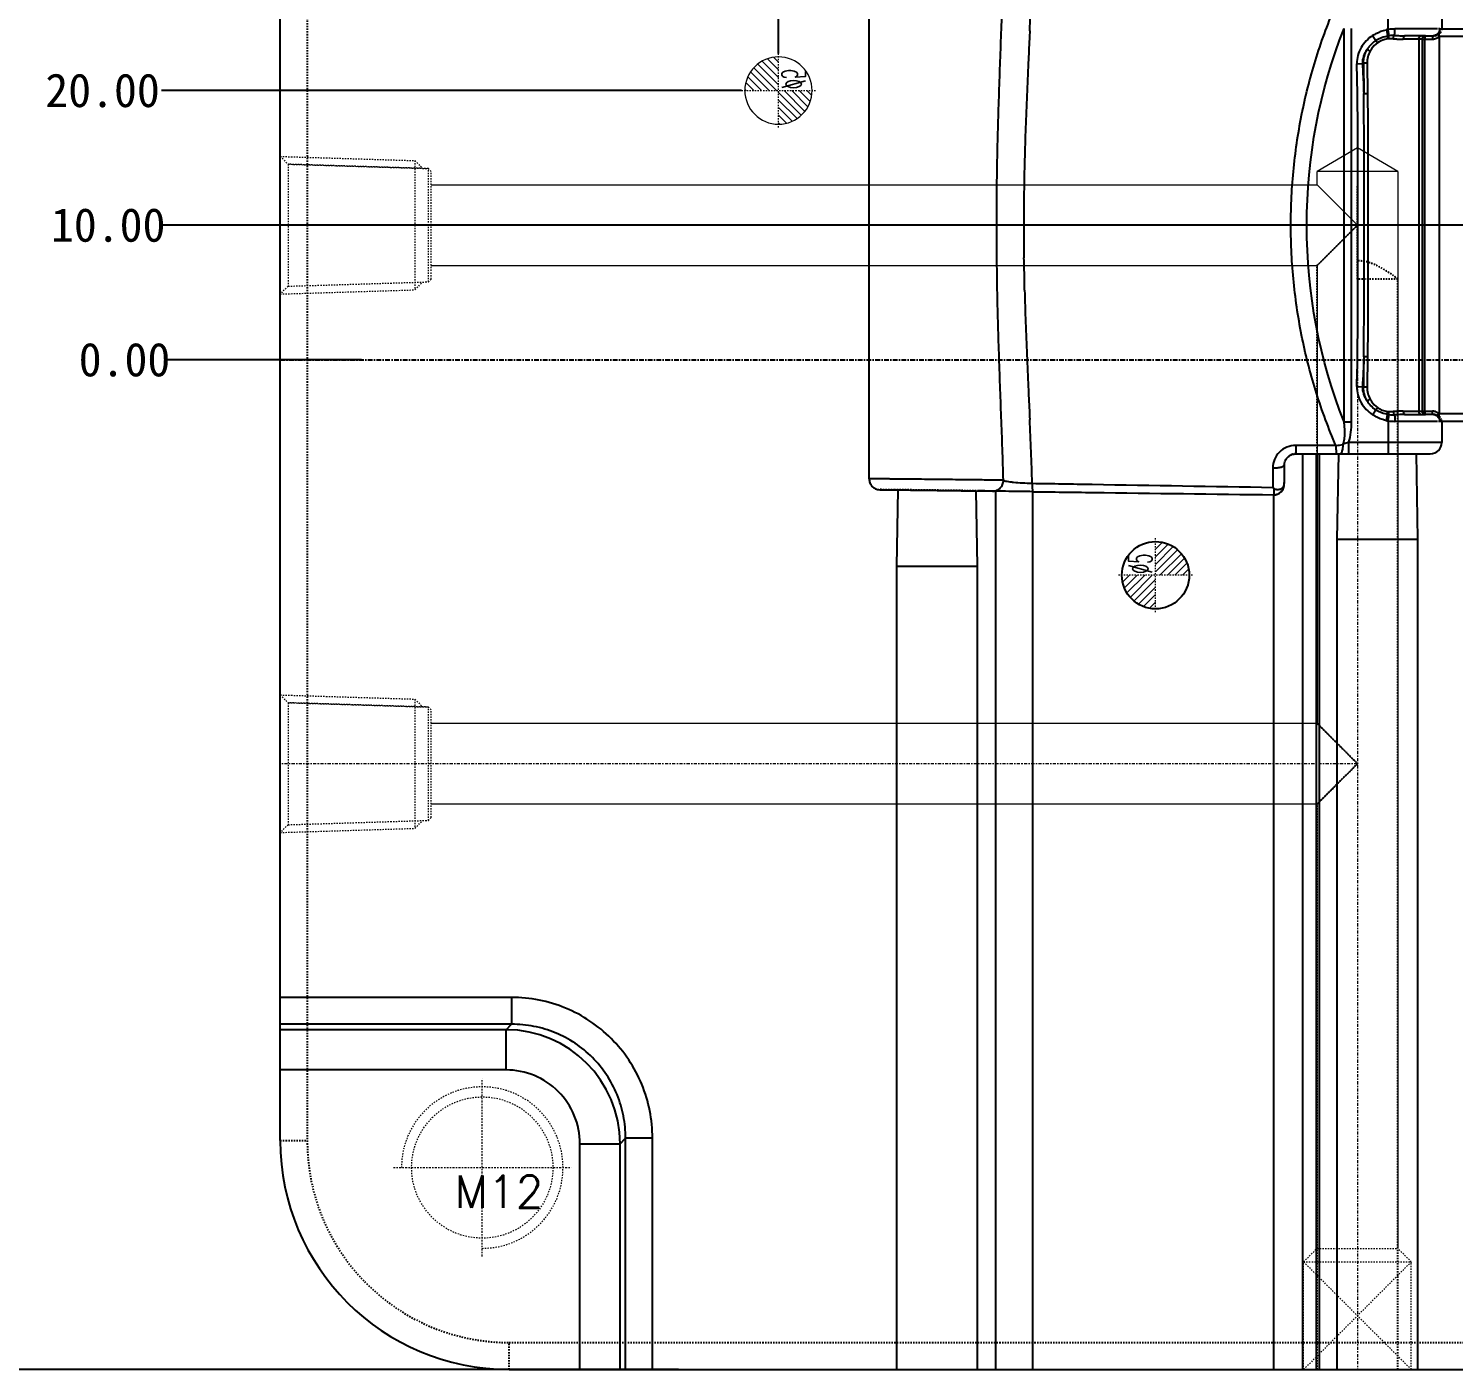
# Model space of a CAD drawing. Header units: millimetres. Extents: x -7602 to -5759, y 1469 to 2216.
# Drawn here: x -7443.7 to -7337.9, y 1833.1 to 1932.7 of the extents above; entities that cross this region are included whole.
import ezdxf

# ---------------------------------------------------------------- set-up
doc = ezdxf.new("R2010")
doc.units = ezdxf.units.MM
doc.linetypes.add('CENTER', pattern=[0.6, 0.375, -0.075, 0.075, -0.075])
doc.linetypes.add('HIDDEN', pattern=[0.2, 0.1, -0.1])
for name, color, linetype, lineweight in [('cool', 153, 'HIDDEN', 9), ('dim', 82, 'Continuous', 9), ('epin', 13, 'Continuous', 9), ('screw', 33, 'Continuous', 13)]:
    doc.layers.add(name, color=color, linetype=linetype, lineweight=lineweight)
doc.layers.add('DEFAULT_2', color=8, linetype='HIDDEN')
doc.styles.add('TXT', font='txt.shx', dxfattribs={"bigfont": 'gbcbig.shx'})
doc.styles.add('TXT05', font='txt.shx', dxfattribs={"width": 0.5, "bigfont": 'gbcbig.shx'})
doc.dimstyles.get("Standard").update_dxf_attribs({"dimtxt": 0.15625, "dimasz": 0.1875, "dimexe": 0.125, "dimexo": 0.0625, "dimtad": 0, "dimtih": 1, "dimtoh": 1, "dimdsep": 46, "dimtxsty": 'Standard', "dimcen": 0.09, "dimadec": 0, "dimazin": 0, "dimtp": 0.01, "dimtm": 0.01, "dimtfac": 1, "dimtofl": 0, "dimtmove": 0, "dimatfit": 3, "dimfxl": 0, "dimtolj": 1, "dimarcsym": 0})
doc.dimstyles.new('STANDARD$0', dxfattribs={"dimscale": 2, "dimtxt": 3, "dimasz": 3, "dimexe": 1.25, "dimexo": 0.625, "dimgap": 0.5, "dimtad": 0, "dimdsep": 46, "dimlunit": 6, "dimtxsty": 'Standard', "dimblk": 'CLOSEDBLANK', "dimcen": 0, "dimclrt": 2, "dimazin": 2, "dimtfac": 2, "dimtmove": 1, "dimatfit": 3, "dimfxl": 0, "dimtolj": 1, "dimtzin": 0, "dimarcsym": 0})

# ---------------------------------------------------------------- blocks, each defined once
blk = doc.blocks.new('epin_ejp_5')
at = {"layer": 'epin'}
h = blk.add_hatch(dxfattribs=at)
h.set_pattern_fill('_ANSI31', color=123, scale=0.125, angle=90, style=0)
h.set_pattern_definition([(135, (-467.6036, -280.68332), (-0.280633, -0.280633), [])])
h.paths.add_polyline_path([(0, 2.5, 0.414214), (-2.5, 0), (0, 0)])
h.paths.add_polyline_path([(2.5, 0), (0, 0), (0, -2.5, 0.414214)])
at = {"layer": 'epin', "color": 1, "linetype": 'CENTER', "ltscale": 0.155494}
for p, q in [((0, -2.75), (0, 2.75)), ((-2.75, 0), (2.75, 0))]:
    blk.add_line(p, q, dxfattribs=at)
at = {"layer": 'epin'}
blk.add_circle((0, 0), 2.5, dxfattribs=at)
at = {"layer": 'epin', "color": 6, "style": 'TXT05', "width": 0.5}
blk.add_text('%%c5', height=1.75, dxfattribs=at).set_placement((0.1, 0.25))
blk = doc.blocks.new('screw_m12_g')
at = {"layer": 'screw', "color": 1, "linetype": 'CENTER', "ltscale": 0.373186}
for p, q in [((0, -6.6), (0, 6.6)), ((-6.6, 0), (6.6, 0))]:
    blk.add_line(p, q, dxfattribs=at)
at = {"layer": 'screw', "color": 33, "linetype": 'HIDDEN', "ltscale": 0.373186}
blk.add_circle((0, 0), 5.25, dxfattribs=at)
at = {"layer": 'screw', "color": 92, "linetype": 'HIDDEN', "ltscale": 0.373186}
blk.add_arc((0, 0), 6, 270, 180, dxfattribs=at)
at = {"layer": 'screw', "color": 6, "linetype": 'ByBlock', "ltscale": 0.870768, "style": 'TXT'}
blk.add_text('M12', height=2.4, dxfattribs=at).set_placement((-2.04, -3))
blk = doc.blocks.new('cool_jt_f11')
at = {"layer": 'cool', "ltscale": 0.3}
for p, q in [((0, 5.11), (0.58, 4.53)), ((0, 5.11), (10, 4.8)), ((0.58, 4.53), (0.58, -4.53)), ((11, 4.21), (0.58, 4.53)), ((0.58, 4.53), (11, 4.21)), ((10, 4.8), (10.58, 4.22)), ((10, 4.8), (10, -4.8)), ((11.21, 4), (11, 4.21)), ((11, -4.21), (11, 4.21)), ((11.21, -4), (11.21, 4)), ((0.58, -4.53), (11, -4.21)), ((10, -4.8), (10.58, -4.22)), ((11, -4.21), (11.21, -4)), ((0.58, -4.53), (0, -5.11)), ((0, -5.11), (10, -4.8))]:
    blk.add_line(p, q, dxfattribs=at)
blk = doc.blocks.new('cool_jt_g11')
at = {"layer": 'cool', "ltscale": 0.3}
for p, q in [((0, 4), (8, 4)), ((8, -4), (0, 4)), ((0, -4), (8, 4)), ((8, 4), (8, -4)), ((8, 4), (9, 3)), ((9, 3), (9, -3)), ((8, -4), (9, -3)), ((0, -4), (8, -4))]:
    blk.add_line(p, q, dxfattribs=at)
blk = doc.blocks.new('36')
at = {"layer": 'cool', "linetype": 'ByBlock', "ltscale": 0.932966}
for p, q in [((13910.12, -854.74), (13907.12, -856.48)), ((13913.12, -856.48), (13910.12, -854.74)), ((13913.12, -856.48), (13907.12, -856.48)), ((13907.12, -857.48), (13907.12, -856.48)), ((13913.12, -856.48), (13913.12, -936.48)), ((13841.33, -857.48), (13907.12, -857.48)), ((13907.12, -857.48), (13910.12, -860.48)), ((13910.12, -860.48), (13907.12, -863.48)), ((13841.33, -863.48), (13907.12, -863.48)), ((13907.12, -863.48), (13907.12, -897.48)), ((13907.12, -897.48), (13841.33, -897.48)), ((13910.12, -900.48), (13907.12, -897.48)), ((13910.12, -900.48), (13907.12, -903.48)), ((13907.12, -903.48), (13841.33, -903.48)), ((13907.12, -936.48), (13907.12, -903.48))]:
    blk.add_line(p, q, dxfattribs=at)
at = {"layer": 'cool', "color": 1, "linetype": 'CENTER', "ltscale": 0.621977}
for p, q in [((13910.12, -854.74), (13910.12, -945.48)), ((13830.12, -860.48), (13910.12, -860.48)), ((13910.12, -900.48), (13830.12, -900.48))]:
    blk.add_line(p, q, dxfattribs=at)
at = {"layer": 'cool', "color": 6, "linetype": 'ByBlock', "ltscale": 0.932966}
for p in [(13830.12, -860.48), (13830.12, -900.48)]:
    blk.add_blockref('cool_jt_f11', p, dxfattribs=at)
at = {"layer": 'cool', "color": 6, "linetype": 'ByBlock', "ltscale": 0.932966, "rotation": 90}
blk.add_blockref('cool_jt_g11', (13910.12, -945.48), dxfattribs=at)
at = {"layer": 'screw', "color": 0, "linetype": 'ByBlock', "ltscale": 0.870768}
blk.add_blockref('screw_m12_g', (13845.12, -810.48), dxfattribs=at)
blk = doc.blocks.new('*D45')
at = {"layer": 'Defpoints', "color": 0, "linetype": 'ByBlock', "ltscale": 0.870768}
for p in [(-7433.49, 1908.07), (-7419, 1908.07), (-7315.04, 1908.07)]:
    blk.add_point(p, dxfattribs=at)
at = {"layer": 'dim', "color": 4, "linetype": 'Continuous', "lineweight": -2, "ltscale": 0.870768}
blk.add_line((-7419, 1908.07), (-7433.49, 1908.07), dxfattribs=at)
at = {"layer": 'dim', "color": 6, "linetype": 'ByBlock', "ltscale": 0.870768, "insert": (-7436.61, 1908.07), "char_height": 2.5, "attachment_point": 5}
blk.add_mtext('\\A1;0.00', dxfattribs=at)
blk = doc.blocks.new('_ClosedBlank')
at = {"color": 0, "linetype": 'ByBlock', "lineweight": -2}
for p, q in [((-1, 0.167), (0, 0)), ((-1, 0.167), (-1, -0.167)), ((0, 0), (-1, -0.167))]:
    blk.add_line(p, q, dxfattribs=at)
blk = doc.blocks.new('*D64')
at = {"color": 4, "linetype": 'Continuous', "lineweight": -2, "ltscale": 0.870768}
for p, q in [((-7395.48, 1983.07), (-7453.56, 1983.07)), ((-7453.56, 1977.07), (-7453.56, 1933.9)), ((-7453.56, 1839.07), (-7453.56, 1908.9)), ((-7395.48, 1833.07), (-7453.56, 1833.07))]:
    blk.add_line(p, q, dxfattribs=at)
at = {"layer": 'Defpoints', "color": 0, "linetype": 'ByBlock', "ltscale": 0.870768}
for p in [(-7395.48, 1983.07), (-7453.56, 1833.07), (-7395.48, 1833.07)]:
    blk.add_point(p, dxfattribs=at)
at = {"color": 4, "linetype": 'ByBlock', "lineweight": -2, "ltscale": 0.870768, "xscale": 6, "yscale": 6, "zscale": 6}
for p, rotation in [((-7453.56, 1983.07), 90), ((-7453.56, 1833.07), 270)]:
    blk.add_blockref('_ClosedBlank', p, dxfattribs=dict(at, rotation=rotation))
at = {"color": 6, "linetype": 'ByBlock', "ltscale": 0.870768, "insert": (-7453.56, 1921.4), "char_height": 6, "attachment_point": 5, "rotation": 90}
blk.add_mtext('\\A1;150.00', dxfattribs=at)
blk = doc.blocks.new('*D55')
at = {"layer": 'Defpoints', "color": 0, "linetype": 'ByBlock', "ltscale": 0.870768}
for p in [(-7433.87, 1918.07), (-7334.79, 1918.07), (-7315.04, 1908.07)]:
    blk.add_point(p, dxfattribs=at)
at = {"layer": 'dim', "color": 4, "linetype": 'Continuous', "lineweight": -2, "ltscale": 0.870768}
blk.add_line((-7334.79, 1918.07), (-7433.87, 1918.07), dxfattribs=at)
at = {"layer": 'dim', "color": 6, "linetype": 'ByBlock', "ltscale": 0.870768, "insert": (-7437.82, 1918.07), "char_height": 2.5, "attachment_point": 5}
blk.add_mtext('\\A1;10.00', dxfattribs=at)
blk = doc.blocks.new('*D56')
at = {"layer": 'Defpoints', "color": 0, "linetype": 'ByBlock', "ltscale": 0.870768}
for p in [(-7433.87, 1928.07), (-7390.79, 1928.07), (-7315.04, 1908.07)]:
    blk.add_point(p, dxfattribs=at)
at = {"layer": 'dim', "color": 4, "linetype": 'Continuous', "lineweight": -2, "ltscale": 0.870768}
blk.add_line((-7390.79, 1928.07), (-7433.87, 1928.07), dxfattribs=at)
at = {"layer": 'dim', "color": 6, "linetype": 'ByBlock', "ltscale": 0.870768, "insert": (-7438.24, 1928.07), "char_height": 2.5, "attachment_point": 5}
blk.add_mtext('\\A1;20.00', dxfattribs=at)
blk = doc.blocks.new('*D58')
at = {"layer": 'Defpoints', "color": 0, "linetype": 'ByBlock', "ltscale": 0.870768}
for p in [(-7388.04, 1988.44), (-7388.04, 1930.82), (-7315.04, 1908.07)]:
    blk.add_point(p, dxfattribs=at)
at = {"layer": 'dim', "color": 4, "linetype": 'Continuous', "lineweight": -2, "ltscale": 0.870768}
blk.add_line((-7388.04, 1930.82), (-7388.04, 1988.44), dxfattribs=at)
at = {"layer": 'dim', "color": 6, "linetype": 'ByBlock', "ltscale": 0.870768, "insert": (-7388.04, 1993.03), "char_height": 2.5, "attachment_point": 5, "rotation": 90}
blk.add_mtext('\\A1;73.00', dxfattribs=at)

msp = doc.modelspace()

# ---------------------------------------------------------------- linework, layer by layer
at = {"color": 7, "linetype": 'Continuous'}
for p, q in [((-7425.042, 1850.07), (-7425.042, 1966.07)), ((-7381.307, 1899.235), (-7381.307, 1936.905)), ((-7342.773, 1932.608), (-7342.773, 1935.054)), ((-7338.788, 1934.204), (-7338.788, 1932.642)), ((-7346.038, 1903.459), (-7346.038, 1932.678)), ((-7345.49, 1903.459), (-7345.49, 1932.678)), ((-7342.899, 1932.584), (-7342.805, 1932.129)), ((-7342.699, 1932.142), (-7342.773, 1932.608)), ((-7339.1, 1932.642), (-7342.259, 1932.642)), ((-7338.939, 1932.551), (-7339.019, 1932.348)), ((-7338.939, 1932.55), (-7338.923, 1932.642)), ((-7338.923, 1932.642), (-7287.825, 1932.642)), ((-7343.916, 1932.159), (-7343.674, 1931.796)), ((-7340.247, 1931.889), (-7341.647, 1931.889)), ((-7341.629, 1932.14), (-7341.593, 1932.14)), ((-7339.996, 1932.14), (-7341.509, 1932.14)), ((-7340.499, 1931.889), (-7340.499, 1904.251)), ((-7340.233, 1931.889), (-7340.233, 1904.251)), ((-7340.233, 1931.889), (-7339.476, 1931.889)), ((-7340.059, 1931.889), (-7340.059, 1904.251)), ((-7339.981, 1932.14), (-7339.398, 1932.14)), ((-7339.019, 1932.348), (-7339.177, 1932.2)), ((-7338.989, 1932.088), (-7338.989, 1904.052)), ((-7291.095, 1932.088), (-7338.989, 1932.088)), ((-7345.092, 1930.063), (-7344.676, 1930.076)), ((-7344.595, 1930.1), (-7344.58, 1927.839)), ((-7344.327, 1930.104), (-7344.297, 1927.842)), ((-7344.58, 1908.299), (-7344.589, 1907.15)), ((-7344.297, 1908.295), (-7344.327, 1906.036)), ((-7345.092, 1906.077), (-7344.675, 1906.064)), ((-7343.916, 1903.981), (-7343.674, 1904.344)), ((-7342.899, 1903.555), (-7342.805, 1904.011)), ((-7342.773, 1903.532), (-7342.699, 1903.998)), ((-7341.647, 1904.251), (-7340.247, 1904.251)), ((-7341.509, 1904), (-7339.996, 1904)), ((-7340.233, 1904.251), (-7339.475, 1904.251)), ((-7339.397, 1904), (-7339.981, 1904)), ((-7339.397, 1904), (-7339.341, 1903.996)), ((-7339.341, 1903.996), (-7339.146, 1903.921)), ((-7291.095, 1904.052), (-7338.989, 1904.052)), ((-7346.038, 1903.459), (-7345.49, 1903.459)), ((-7342.773, 1903.532), (-7342.773, 1901.085)), ((-7339.098, 1903.497), (-7342.259, 1903.497)), ((-7338.923, 1903.497), (-7338.939, 1903.59)), ((-7291.161, 1903.497), (-7338.923, 1903.497)), ((-7338.788, 1903.497), (-7338.788, 1901.935)), ((-7345.713, 1901.935), (-7345.713, 1901.085)), ((-7338.788, 1901.935), (-7345.713, 1901.935)), ((-7349.61, 1901.085), (-7339.639, 1901.085)), ((-7349.114, 1833.07), (-7349.114, 1901.085)), ((-7348.123, 1901.085), (-7348.123, 1833.07)), ((-7347.876, 1833.07), (-7347.876, 1901.085)), ((-7346.465, 1901.085), (-7346.576, 1894.757)), ((-7340.686, 1901.085), (-7340.576, 1894.758)), ((-7351.326, 1900.035), (-7351.321, 1898.596)), ((-7350.462, 1899.115), (-7350.462, 1900.281)), ((-7350.488, 1898.757), (-7350.488, 1898.757)), ((-7380.513, 1898.423), (-7379.183, 1898.406)), ((-7379.183, 1898.406), (-7379.282, 1892.747)), ((-7373.379, 1898.33), (-7373.282, 1892.748)), ((-7373.379, 1898.33), (-7371.897, 1898.311)), ((-7371.897, 1833.07), (-7371.897, 1898.311)), ((-7369.16, 1833.07), (-7369.16, 1898.273)), ((-7351.262, 1898.042), (-7351.138, 1898.051)), ((-7351.262, 1833.07), (-7351.262, 1898.042)), ((-7346.576, 1894.757), (-7346.576, 1833.07)), ((-7346.576, 1894.757), (-7346.089, 1894.757)), ((-7346.089, 1894.757), (-7340.576, 1894.758)), ((-7340.576, 1894.758), (-7340.576, 1833.07)), ((-7379.282, 1892.747), (-7379.282, 1833.07)), ((-7379.282, 1892.747), (-7378.795, 1892.747)), ((-7378.795, 1892.747), (-7373.282, 1892.748)), ((-7373.282, 1892.748), (-7373.282, 1833.07)), ((-7407.863, 1860.709), (-7425.042, 1860.709)), ((-7407.863, 1860.709), (-7407.863, 1858.716)), ((-7407.863, 1858.716), (-7425.042, 1858.716)), ((-7408.27, 1858.309), (-7407.863, 1858.716)), ((-7408.27, 1858.309), (-7425.042, 1858.309)), ((-7408.27, 1855.321), (-7408.27, 1858.309)), ((-7408.27, 1855.321), (-7425.042, 1855.321)), ((-7399.802, 1849.842), (-7399.396, 1850.248)), ((-7399.396, 1833.07), (-7399.396, 1850.248)), ((-7397.403, 1850.248), (-7399.396, 1850.248)), ((-7397.403, 1833.07), (-7397.403, 1850.248)), ((-7402.791, 1833.07), (-7402.791, 1849.842)), ((-7402.791, 1849.842), (-7399.802, 1849.842)), ((-7399.802, 1833.07), (-7399.802, 1849.842)), ((-7408.042, 1833.07), (-7222.042, 1833.07))]:
    msp.add_line(p, q, dxfattribs=at)
at = {"color": 1, "linetype": 'CENTER', "ltscale": 0.932966}
msp.add_line((-7425.042, 1908.07), (-7205.042, 1908.07), dxfattribs=at)
at = {"color": 7, "linetype": 'Continuous'}
for points in [[(-7339.177, 1932.2), (-7339.372, 1932.141), (-7339.397, 1932.14)], [(-7339.146, 1903.921), (-7339, 1903.761), (-7338.939, 1903.59)]]:
    msp.add_lwpolyline(points, dxfattribs=at)
msp.add_circle((-7360.042, 1892.07), 2.5, dxfattribs=at)
for centre, radius, start, end in [((-7749.446, 1949.763), 380.456, 357.39998, 357.75783), ((-7342.328, 1929.817), 2.826, 99.05999, 101.66188), ((-7342.263, 1928.897), 3.745, 89.9323, 97.82222), ((-7342.433, 1929.933), 2.239, 123.66622, 141.97223), ((-7342.599, 1930.144), 1.769, 94.00447, 96.93447), ((-7342.464, 1929.857), 2.297, 95.85962, 98.53544), ((-7342.54, 1929.313), 2.602, 89.05268, 94.02338), ((-7342.409, 1929.261), 2.895, 88.02183, 95.74415), ((-7342.54, 1929.354), 2.561, 86.56078, 89.04665), ((-7341.632, 1944.435), 12.546, 266.55265, 267.72166), ((-7341.522, 1953.015), 20.875, 267.83955, 268.40405), ((-7341.642, 1944.164), 12.276, 267.71971, 268.87089), ((-7341.516, 1953.227), 21.087, 268.40412, 268.95542), ((-7341.512, 1953.477), 21.337, 268.95549, 269.49062), ((-7341.646, 1943.924), 12.035, 268.86919, 269.99913), ((-7341.51, 1953.672), 21.532, 269.49034, 269.68319), ((-7341.509, 1953.861), 21.721, 269.77825, 270.00031), ((-7339.996, 1931.889), 0.251, 90.00109, 180.00109), ((-7339.981, 1931.889), 0.251, 112.50697, 179.99504), ((-7339.485, 1932.599), 0.712, 296.32067, 305.45565), ((-7339.493, 1932.609), 0.725, 305.46314, 314.04708), ((-7342.459, 1929.955), 2.205, 142.00308, 148.24318), ((-6738.059, 1900.737), 632.115, 177.335682, 177.552843), ((-7345.641, 1933.462), 3.521, 285.91326, 287.28035), ((-7021.442, 1912.861), 348.473, 177.55491, 177.95042), ((-7130.182, 1916.801), 239.661, 177.96203, 178.53941), ((-7170.152, 1917.835), 199.678, 178.54388, 179.23802), ((-7186.036, 1918.07), 183.792, 179.24536, 180.75349), ((-7130.643, 1919.326), 239.2, 181.45624, 182.03402), ((-7036.002, 1922.709), 333.902, 182.03786, 182.45151), ((-6599.815, 1941.572), 770.496, 182.465477, 182.644094), ((-7345.64, 1902.68), 3.519, 72.72027, 74.08589), ((-7345.065, 1862.654), 43.388, 89.02601, 89.37985), ((-7342.437, 1906.201), 2.232, 211.80889, 224.02615), ((-7342.451, 1906.186), 2.211, 223.98814, 236.40043), ((-7342.616, 1905.853), 1.626, 234.73914, 263.06444), ((-7342.599, 1905.995), 1.769, 263.07189, 265.99752), ((-7342.464, 1906.283), 2.297, 261.47034, 264.14221), ((-7342.541, 1906.814), 2.59, 265.97005, 273.41993), ((-7342.409, 1906.878), 2.895, 264.25767, 271.97846), ((-7341.629, 1891.657), 12.594, 92.28095, 93.44572), ((-7341.521, 1883.088), 20.912, 91.40952, 92.16092), ((-7341.641, 1891.933), 12.319, 91.13131, 92.27866), ((-7341.513, 1882.789), 21.211, 90.68683, 91.40937), ((-7341.646, 1892.178), 12.073, 90.00264, 91.12922), ((-7341.509, 1882.418), 21.582, 89.9994, 90.68668), ((-7339.996, 1904.251), 0.251, 179.99891, 269.99891), ((-7339.983, 1904.251), 0.25, 180.02516, 270.00159), ((-7339.476, 1903.564), 0.687, 77.96836, 89.98013), ((-7780.86, 1885.05), 411.898, 2.25584, 2.58674), ((-7342.328, 1906.322), 2.826, 258.34379, 260.9419), ((-7342.264, 1907.242), 3.745, 262.17937, 270.06765), ((-7331.084, 1904.958), 7.973, 189.26773, 189.88394), ((-7349.479, 1920.369), 18.885, 278.64788, 280.22303), ((-7339.638, 1901.936), 0.851, 269.96995, 359.9542), ((-7573.739, 1893.298), 204.613, 1.56783, 2.23074), ((-7351.386, 1898.841), 0.9, 351.27406, 355.4943), ((-7358.777, 1899.426), 8.315, 355.47429, 357.85183), ((-7358.437, 1899.415), 7.975, 357.84125, 359.99149), ((-7351.253, 1898.802), 0.761, 278.75364, 326.61072), ((-7408.289, 1849.823), 8.486, 0.12808, 89.87192), ((-7408.042, 1850.07), 17, 180, 270)]:
    msp.add_arc(centre, radius, start, end, dxfattribs=at)
for points, knots in [([(-7371.337, 1899.12), (-7371.381, 1900.681), (-7371.495, 1903.819), (-7371.673, 1908.544), (-7371.804, 1913.298), (-7371.853, 1918.068), (-7371.805, 1922.838), (-7371.674, 1927.593), (-7371.495, 1932.318), (-7371.381, 1935.456), (-7371.337, 1937.02)], [0, 0, 0, 0, 0.1235986, 0.2484552, 0.3740893, 0.4998821, 0.6258738, 0.7515203, 0.8762211, 1, 1, 1, 1]), ([(-7346.64, 1901.699), (-7347.19, 1902.966), (-7348.164, 1905.576), (-7349.213, 1909.64), (-7349.849, 1913.825), (-7350.063, 1918.07), (-7349.849, 1922.316), (-7349.213, 1926.501), (-7348.163, 1930.564), (-7347.189, 1933.174), (-7346.639, 1934.441)], [0, 0, 0, 0, 0.1231627, 0.2478786, 0.3736686, 0.5000032, 0.6263377, 0.7521277, 0.8768441, 1, 1, 1, 1]), ([(-7369.381, 1932.504), (-7369.39, 1932.306), (-7369.426, 1931.511), (-7369.463, 1930.717), (-7369.491, 1930.121)], [0, 0, 0, 0, 0.2496577, 1, 1, 1, 1]), ([(-7346.038, 1903.459), (-7347.878, 1908.062), (-7349.732, 1918.069), (-7347.878, 1928.076), (-7346.038, 1932.678)], [0, 0, 0, 0, 0.5000008, 1, 1, 1, 1]), ([(-7343.916, 1932.159), (-7343.839, 1932.211), (-7343.522, 1932.399), (-7343.17, 1932.529), (-7342.899, 1932.584)], [0, 0, 0, 0, 0.2509517, 1, 1, 1, 1]), ([(-7342.309, 1932.155), (-7342.298, 1932.175), (-7342.285, 1932.236), (-7342.27, 1932.344), (-7342.261, 1932.485), (-7342.259, 1932.588), (-7342.259, 1932.642)], [0, 0, 0, 0, 0.1404935, 0.3705703, 0.667523, 1, 1, 1, 1]), ([(-7338.989, 1932.088), (-7338.989, 1932.13), (-7338.983, 1932.285), (-7338.958, 1932.438), (-7338.939, 1932.551)], [0, 0, 0, 0, 0.2668855, 1, 1, 1, 1]), ([(-7343.916, 1932.159), (-7344.089, 1932.044), (-7344.415, 1931.776), (-7344.797, 1931.273), (-7345.048, 1930.692), (-7345.099, 1930.271), (-7345.092, 1930.063)], [0, 0, 0, 0, 0.250159, 0.5002436, 0.7501741, 1, 1, 1, 1]), ([(-7343.555, 1931.614), (-7343.724, 1931.494), (-7343.924, 1931.29), (-7344.072, 1931.054), (-7344.106, 1930.992)], [0, 0, 0, 0, 0.7467173, 1, 1, 1, 1]), ([(-7343.674, 1931.796), (-7343.609, 1931.839), (-7343.339, 1931.996), (-7343.036, 1932.094), (-7342.805, 1932.129)], [0, 0, 0, 0, 0.2513381, 1, 1, 1, 1]), ([(-7343.674, 1931.796), (-7343.667, 1931.785), (-7343.627, 1931.724), (-7343.587, 1931.664), (-7343.555, 1931.614)], [0, 0, 0, 0, 0.183051, 1, 1, 1, 1]), ([(-7342.813, 1931.901), (-7342.878, 1931.893), (-7343.141, 1931.844), (-7343.391, 1931.73), (-7343.555, 1931.614)], [0, 0, 0, 0, 0.2475577, 1, 1, 1, 1]), ([(-7342.805, 1932.129), (-7342.816, 1932.1), (-7342.821, 1932.022), (-7342.818, 1931.946), (-7342.813, 1931.901)], [0, 0, 0, 0, 0.4065214, 1, 1, 1, 1]), ([(-7342.723, 1931.909), (-7342.726, 1931.956), (-7342.726, 1932.022), (-7342.714, 1932.1), (-7342.705, 1932.13), (-7342.699, 1932.142)], [0, 0, 0, 0, 0.5960679, 0.830761, 1, 1, 1, 1]), ([(-7342.386, 1931.911), (-7342.383, 1931.963), (-7342.373, 1932.037), (-7342.342, 1932.117), (-7342.321, 1932.147), (-7342.309, 1932.155)], [0, 0, 0, 0, 0.6027502, 0.8357741, 1, 1, 1, 1]), ([(-7341.509, 1932.14), (-7341.538, 1932.14), (-7341.604, 1932.093), (-7341.627, 1932.025), (-7341.636, 1931.985)], [0, 0, 0, 0, 0.4143832, 1, 1, 1, 1]), ([(-7340.499, 1931.889), (-7340.499, 1931.952), (-7340.466, 1932.05), (-7340.367, 1932.126), (-7340.308, 1932.14), (-7340.279, 1932.14)], [0, 0, 0, 0, 0.5177903, 0.7636491, 1, 1, 1, 1]), ([(-7339.981, 1932.14), (-7339.993, 1932.14), (-7340.021, 1932.115), (-7340.051, 1932.03), (-7340.059, 1931.948), (-7340.059, 1931.889)], [0, 0, 0, 0, 0.1288756, 0.3475304, 1, 1, 1, 1]), ([(-7339.398, 1932.14), (-7339.418, 1932.14), (-7339.457, 1932.076), (-7339.465, 1932.023), (-7339.47, 1931.985)], [0, 0, 0, 0, 0.3422363, 1, 1, 1, 1]), ([(-7344.333, 1931.116), (-7344.443, 1930.964), (-7344.623, 1930.634), (-7344.682, 1930.259), (-7344.676, 1930.076)], [0, 0, 0, 0, 0.5056666, 1, 1, 1, 1]), ([(-7344.595, 1930.1), (-7344.598, 1930.278), (-7344.556, 1930.633), (-7344.421, 1930.964), (-7344.333, 1931.116)], [0, 0, 0, 0, 0.5032069, 1, 1, 1, 1]), ([(-7344.106, 1930.992), (-7344.149, 1931.019), (-7344.224, 1931.062), (-7344.3, 1931.102), (-7344.333, 1931.116)], [0, 0, 0, 0, 0.5856513, 1, 1, 1, 1]), ([(-7344.106, 1930.992), (-7344.181, 1930.859), (-7344.294, 1930.569), (-7344.329, 1930.259), (-7344.327, 1930.104)], [0, 0, 0, 0, 0.4956744, 1, 1, 1, 1]), ([(-7345.092, 1906.077), (-7345.059, 1907.076), (-7345.029, 1909.075), (-7345.007, 1913.073), (-7345.008, 1918.07), (-7345.007, 1923.067), (-7345.029, 1927.065), (-7345.06, 1929.064), (-7345.092, 1930.063)], [0, 0, 0, 0, 0.1249979, 0.2499978, 0.4999951, 0.7499903, 0.8749878, 1, 1, 1, 1]), ([(-7344.676, 1930.076), (-7344.664, 1929.889), (-7344.623, 1929.143), (-7344.596, 1928.396), (-7344.58, 1927.836)], [0, 0, 0, 0, 0.2503746, 1, 1, 1, 1]), ([(-7344.327, 1930.104), (-7344.353, 1930.103), (-7344.442, 1930.102), (-7344.532, 1930.101), (-7344.595, 1930.1)], [0, 0, 0, 0, 0.2882486, 1, 1, 1, 1]), ([(-7344.58, 1927.839), (-7344.565, 1927.839), (-7344.47, 1927.84), (-7344.376, 1927.841), (-7344.297, 1927.842)], [0, 0, 0, 0, 0.1651389, 1, 1, 1, 1]), ([(-7344.58, 1908.298), (-7344.559, 1909.926), (-7344.547, 1913.183), (-7344.546, 1918.069), (-7344.547, 1922.955), (-7344.559, 1926.211), (-7344.58, 1927.839)], [0, 0, 0, 0, 0.2499421, 0.5000003, 0.7500589, 1, 1, 1, 1]), ([(-7344.297, 1927.842), (-7344.278, 1926.214), (-7344.268, 1922.956), (-7344.267, 1918.069), (-7344.268, 1913.182), (-7344.278, 1909.924), (-7344.297, 1908.295)], [0, 0, 0, 0, 0.2499992, 0.4999997, 0.7499998, 1, 1, 1, 1]), ([(-7369.766, 1913.253), (-7369.769, 1913.453), (-7369.779, 1913.953), (-7369.782, 1914.753), (-7369.801, 1915.353), (-7369.813, 1915.653)], [0, 0, 0, 0, 0.2498817, 0.6248538, 1, 1, 1, 1]), ([(-7344.297, 1908.295), (-7344.326, 1908.296), (-7344.42, 1908.297), (-7344.515, 1908.298), (-7344.58, 1908.299)], [0, 0, 0, 0, 0.3039417, 1, 1, 1, 1]), ([(-7344.588, 1907.15), (-7344.589, 1907.057), (-7344.592, 1906.687), (-7344.594, 1906.317), (-7344.595, 1906.04)], [0, 0, 0, 0, 0.2507716, 1, 1, 1, 1]), ([(-7369.491, 1906.027), (-7369.482, 1905.828), (-7369.445, 1905.032), (-7369.408, 1904.236), (-7369.381, 1903.639)], [0, 0, 0, 0, 0.2504646, 1, 1, 1, 1]), ([(-7345.092, 1906.077), (-7345.098, 1905.869), (-7345.045, 1905.448), (-7344.797, 1904.867), (-7344.414, 1904.364), (-7344.088, 1904.099), (-7343.916, 1903.981)], [0, 0, 0, 0, 0.2498478, 0.499769, 0.749831, 1, 1, 1, 1]), ([(-7344.675, 1906.064), (-7344.682, 1905.881), (-7344.623, 1905.506), (-7344.443, 1905.176), (-7344.334, 1905.025)], [0, 0, 0, 0, 0.4945744, 1, 1, 1, 1]), ([(-7344.334, 1905.025), (-7344.422, 1905.177), (-7344.556, 1905.509), (-7344.598, 1905.863), (-7344.595, 1906.04)], [0, 0, 0, 0, 0.5000044, 1, 1, 1, 1]), ([(-7344.327, 1906.036), (-7344.329, 1905.882), (-7344.295, 1905.572), (-7344.181, 1905.282), (-7344.106, 1905.148)], [0, 0, 0, 0, 0.5011103, 1, 1, 1, 1]), ([(-7344.334, 1905.025), (-7344.3, 1905.038), (-7344.224, 1905.079), (-7344.149, 1905.122), (-7344.106, 1905.148)], [0, 0, 0, 0, 0.4143422, 1, 1, 1, 1]), ([(-7344.106, 1905.148), (-7344.072, 1905.086), (-7343.924, 1904.85), (-7343.724, 1904.645), (-7343.555, 1904.525)], [0, 0, 0, 0, 0.2544501, 1, 1, 1, 1]), ([(-7342.899, 1903.555), (-7342.99, 1903.574), (-7343.347, 1903.667), (-7343.686, 1903.828), (-7343.916, 1903.981)], [0, 0, 0, 0, 0.2510353, 1, 1, 1, 1]), ([(-7343.674, 1904.344), (-7343.667, 1904.355), (-7343.628, 1904.416), (-7343.588, 1904.476), (-7343.555, 1904.525)], [0, 0, 0, 0, 0.1830509, 1, 1, 1, 1]), ([(-7342.805, 1904.011), (-7343.036, 1904.046), (-7343.34, 1904.143), (-7343.609, 1904.301), (-7343.674, 1904.344)], [0, 0, 0, 0, 0.7486517, 1, 1, 1, 1]), ([(-7342.805, 1904.011), (-7342.816, 1904.04), (-7342.821, 1904.118), (-7342.818, 1904.194), (-7342.813, 1904.239)], [0, 0, 0, 0, 0.4065171, 1, 1, 1, 1]), ([(-7342.699, 1903.998), (-7342.705, 1904.009), (-7342.714, 1904.04), (-7342.726, 1904.118), (-7342.726, 1904.184), (-7342.723, 1904.23)], [0, 0, 0, 0, 0.1692396, 0.4039331, 1, 1, 1, 1]), ([(-7342.386, 1904.229), (-7342.384, 1904.176), (-7342.373, 1904.103), (-7342.342, 1904.022), (-7342.321, 1903.993), (-7342.309, 1903.985)], [0, 0, 0, 0, 0.6027487, 0.8357737, 1, 1, 1, 1]), ([(-7342.309, 1903.985), (-7342.299, 1903.965), (-7342.285, 1903.904), (-7342.271, 1903.796), (-7342.261, 1903.655), (-7342.259, 1903.552), (-7342.259, 1903.497)], [0, 0, 0, 0, 0.1404987, 0.3705772, 0.6675276, 1, 1, 1, 1]), ([(-7341.647, 1904.251), (-7341.647, 1904.219), (-7341.64, 1904.126), (-7341.576, 1904), (-7341.509, 1904)], [0, 0, 0, 0, 0.3252364, 1, 1, 1, 1]), ([(-7340.499, 1904.251), (-7340.499, 1904.188), (-7340.466, 1904.09), (-7340.367, 1904.014), (-7340.308, 1904), (-7340.279, 1904)], [0, 0, 0, 0, 0.5177903, 0.7636491, 1, 1, 1, 1]), ([(-7340.059, 1904.251), (-7340.059, 1904.204), (-7340.052, 1904.126), (-7340.031, 1904.046), (-7340.011, 1904.019)], [0, 0, 0, 0, 0.58618, 1, 1, 1, 1]), ([(-7340.011, 1904.019), (-7340.009, 1904.016), (-7340.002, 1904.007), (-7339.99, 1904), (-7339.981, 1904)], [0, 0, 0, 0, 0.3053676, 1, 1, 1, 1]), ([(-7339.397, 1904), (-7339.418, 1904), (-7339.457, 1904.064), (-7339.464, 1904.117), (-7339.469, 1904.155)], [0, 0, 0, 0, 0.3422409, 1, 1, 1, 1]), ([(-7338.989, 1904.052), (-7339.013, 1904.075), (-7339.113, 1904.16), (-7339.237, 1904.216), (-7339.332, 1904.236)], [0, 0, 0, 0, 0.2534334, 1, 1, 1, 1]), ([(-7338.953, 1903.674), (-7338.958, 1903.704), (-7338.977, 1903.829), (-7338.989, 1903.955), (-7338.989, 1904.052)], [0, 0, 0, 0, 0.2354473, 1, 1, 1, 1]), ([(-7346.127, 1901.784), (-7346.06, 1901.908), (-7345.995, 1902.191), (-7345.976, 1902.613), (-7345.995, 1903.038), (-7346.022, 1903.319), (-7346.038, 1903.459)], [0, 0, 0, 0, 0.2493822, 0.499547, 0.7497651, 1, 1, 1, 1]), ([(-7345.713, 1901.935), (-7345.615, 1902.173), (-7345.511, 1902.686), (-7345.49, 1903.201), (-7345.49, 1903.459)], [0, 0, 0, 0, 0.4994741, 1, 1, 1, 1]), ([(-7349.624, 1901.707), (-7349.848, 1901.707), (-7350.299, 1901.621), (-7350.867, 1901.246), (-7351.241, 1900.689), (-7351.327, 1900.251), (-7351.326, 1900.035)], [0, 0, 0, 0, 0.2550824, 0.5069532, 0.7548342, 1, 1, 1, 1]), ([(-7349.624, 1901.707), (-7349.624, 1901.664), (-7349.623, 1901.581), (-7349.622, 1901.462), (-7349.621, 1901.355), (-7349.619, 1901.264), (-7349.617, 1901.191), (-7349.616, 1901.141), (-7349.614, 1901.113), (-7349.613, 1901.098), (-7349.611, 1901.091), (-7349.611, 1901.085), (-7349.61, 1901.085)], [0, 0, 0, 0, 0.2071267, 0.4003211, 0.5734008, 0.7212642, 0.8404856, 0.9278843, 0.9589637, 0.9814106, 0.9950837, 1, 1, 1, 1]), ([(-7346.127, 1901.784), (-7346.132, 1901.664), (-7346.147, 1901.496), (-7346.189, 1901.293), (-7346.216, 1901.21), (-7346.232, 1901.175)], [0, 0, 0, 0, 0.5804402, 0.8160073, 1, 1, 1, 1]), ([(-7345.713, 1901.935), (-7345.82, 1901.907), (-7345.961, 1901.863), (-7346.094, 1901.8), (-7346.127, 1901.784)], [0, 0, 0, 0, 0.7507695, 1, 1, 1, 1]), ([(-7350.432, 1900.493), (-7350.424, 1900.523), (-7350.394, 1900.607), (-7350.351, 1900.684), (-7350.318, 1900.73)], [0, 0, 0, 0, 0.3552028, 1, 1, 1, 1]), ([(-7350.318, 1900.73), (-7350.289, 1900.771), (-7350.23, 1900.84), (-7350.161, 1900.898), (-7350.128, 1900.921)], [0, 0, 0, 0, 0.5514489, 1, 1, 1, 1]), ([(-7350.128, 1900.921), (-7350.071, 1900.962), (-7349.908, 1901.051), (-7349.723, 1901.085), (-7349.61, 1901.085)], [0, 0, 0, 0, 0.3824982, 1, 1, 1, 1]), ([(-7346.64, 1901.699), (-7346.64, 1901.657), (-7346.639, 1901.575), (-7346.639, 1901.457), (-7346.639, 1901.352), (-7346.638, 1901.262), (-7346.638, 1901.197), (-7346.637, 1901.155), (-7346.637, 1901.131), (-7346.637, 1901.112), (-7346.637, 1901.097), (-7346.635, 1901.091), (-7346.637, 1901.085), (-7346.636, 1901.085)], [0, 0, 0, 0, 0.2076603, 0.4011343, 0.5743119, 0.7221528, 0.841276, 0.889058, 0.9285374, 0.9595358, 0.9818869, 0.9954258, 1, 1, 1, 1]), ([(-7346.232, 1901.175), (-7346.243, 1901.151), (-7346.262, 1901.113), (-7346.302, 1901.085), (-7346.319, 1901.085)], [0, 0, 0, 0, 0.6128231, 1, 1, 1, 1]), ([(-7351.326, 1900.035), (-7351.216, 1900.035), (-7351.056, 1900.042), (-7350.852, 1900.072), (-7350.723, 1900.102), (-7350.614, 1900.139), (-7350.521, 1900.184), (-7350.462, 1900.243), (-7350.462, 1900.281)], [0, 0, 0, 0, 0.3523735, 0.5137291, 0.657431, 0.7791554, 0.8762807, 1, 1, 1, 1]), ([(-7381.307, 1899.235), (-7381.307, 1899.132), (-7381.269, 1898.923), (-7381.1, 1898.656), (-7380.842, 1898.471), (-7380.635, 1898.425), (-7380.532, 1898.423)], [0, 0, 0, 0, 0.2500797, 0.5001339, 0.7501703, 1, 1, 1, 1]), ([(-7371.337, 1899.12), (-7371.556, 1899.124), (-7372.189, 1899.132), (-7373.372, 1899.147), (-7374.64, 1899.161), (-7375.806, 1899.174), (-7376.724, 1899.184), (-7377.628, 1899.194), (-7378.485, 1899.203), (-7379.158, 1899.21), (-7379.651, 1899.214), (-7379.979, 1899.218), (-7380.276, 1899.22), (-7380.539, 1899.223), (-7380.765, 1899.224), (-7380.93, 1899.226), (-7381.042, 1899.226), (-7381.111, 1899.227), (-7381.169, 1899.227), (-7381.217, 1899.227), (-7381.255, 1899.227), (-7381.28, 1899.228), (-7381.294, 1899.227), (-7381.301, 1899.228), (-7381.304, 1899.227), (-7381.307, 1899.227), (-7381.307, 1899.227)], [0, 0, 0, 0, 0.0660064, 0.1903351, 0.356123, 0.4476762, 0.5408818, 0.6325525, 0.7195536, 0.7989098, 0.834859, 0.8679069, 0.8977656, 0.924184, 0.9469307, 0.9658161, 0.9737563, 0.9806729, 0.9865518, 0.9913794, 0.9951434, 0.9978377, 0.9987823, 0.9994578, 0.9998637, 1, 1, 1, 1]), ([(-7372.138, 1898.316), (-7372.035, 1898.314), (-7371.824, 1898.354), (-7371.557, 1898.533), (-7371.378, 1898.802), (-7371.337, 1899.014), (-7371.337, 1899.12)], [0, 0, 0, 0, 0.2481268, 0.4973772, 0.7481678, 1, 1, 1, 1]), ([(-7371.337, 1899.12), (-7371.305, 1899.104), (-7371.218, 1899.078), (-7371.058, 1899.044), (-7370.842, 1899.011), (-7370.463, 1898.966), (-7369.911, 1898.923), (-7369.448, 1898.903), (-7369.203, 1898.897)], [0, 0, 0, 0, 0.0491986, 0.1259121, 0.2281707, 0.3535985, 0.6578037, 1, 1, 1, 1]), ([(-7369.202, 1898.897), (-7369.202, 1898.814), (-7369.201, 1898.695), (-7369.196, 1898.546), (-7369.191, 1898.454), (-7369.185, 1898.381), (-7369.178, 1898.324), (-7369.172, 1898.294), (-7369.165, 1898.273), (-7369.16, 1898.273)], [0, 0, 0, 0, 0.394645, 0.5659962, 0.7135774, 0.8331964, 0.9217868, 0.9771136, 1, 1, 1, 1]), ([(-7369.202, 1898.897), (-7367.714, 1898.872), (-7361.753, 1898.771), (-7355.793, 1898.669), (-7351.321, 1898.596)], [0, 0, 0, 0, 0.2497567, 1, 1, 1, 1]), ([(-7351.024, 1898.445), (-7350.967, 1898.439), (-7350.856, 1898.441), (-7350.702, 1898.482), (-7350.574, 1898.568), (-7350.525, 1898.658), (-7350.512, 1898.707)], [0, 0, 0, 0, 0.2769986, 0.5275375, 0.7559749, 1, 1, 1, 1]), ([(-7379.183, 1898.406), (-7379.183, 1898.406), (-7379.179, 1898.405), (-7379.175, 1898.406), (-7379.165, 1898.406), (-7379.145, 1898.406), (-7379.11, 1898.406), (-7379.058, 1898.406), (-7378.991, 1898.405), (-7378.91, 1898.404), (-7378.816, 1898.403), (-7378.749, 1898.403), (-7378.713, 1898.402)], [0, 0, 0, 0, 0.004048, 0.0161133, 0.0361742, 0.0642001, 0.1440208, 0.2553211, 0.3976851, 0.5700603, 0.7712355, 1, 1, 1, 1]), ([(-7378.713, 1898.402), (-7378.505, 1898.4), (-7378.028, 1898.395), (-7377.249, 1898.386), (-7376.522, 1898.376), (-7375.913, 1898.368), (-7375.462, 1898.362), (-7375.033, 1898.357), (-7374.635, 1898.351), (-7374.28, 1898.346), (-7374.014, 1898.342), (-7373.829, 1898.339), (-7373.714, 1898.337), (-7373.615, 1898.336), (-7373.533, 1898.334), (-7373.476, 1898.333), (-7373.439, 1898.332), (-7373.418, 1898.332), (-7373.402, 1898.331), (-7373.39, 1898.332), (-7373.384, 1898.33), (-7373.379, 1898.331), (-7373.379, 1898.33)], [0, 0, 0, 0, 0.1167944, 0.2681094, 0.4385619, 0.5255614, 0.6107726, 0.692021, 0.7672127, 0.8344318, 0.8919486, 0.9166017, 0.9382884, 0.9568844, 0.972273, 0.98434, 0.9891024, 0.9930104, 0.996059, 0.9982433, 0.9995583, 1, 1, 1, 1]), ([(-7372.138, 1898.316), (-7372.186, 1898.317), (-7372.527, 1898.323), (-7372.868, 1898.328), (-7373.161, 1898.333)], [0, 0, 0, 0, 0.1409217, 1, 1, 1, 1]), ([(-7371.897, 1898.311), (-7371.923, 1898.312), (-7372.004, 1898.313), (-7372.084, 1898.314), (-7372.138, 1898.316)], [0, 0, 0, 0, 0.3272161, 1, 1, 1, 1]), ([(-7369.16, 1898.273), (-7369.439, 1898.276), (-7370.351, 1898.289), (-7371.264, 1898.301), (-7371.897, 1898.311)], [0, 0, 0, 0, 0.3058601, 1, 1, 1, 1]), ([(-7369.16, 1898.273), (-7367.67, 1898.254), (-7361.704, 1898.177), (-7355.738, 1898.1), (-7351.262, 1898.042)], [0, 0, 0, 0, 0.2497883, 1, 1, 1, 1]), ([(-7351.26, 1898.063), (-7351.26, 1898.058), (-7351.262, 1898.053), (-7351.26, 1898.042), (-7351.262, 1898.042)], [0, 0, 0, 0, 0.7408671, 1, 1, 1, 1]), ([(-7351.247, 1898.527), (-7351.249, 1898.428), (-7351.252, 1898.273), (-7351.256, 1898.118), (-7351.26, 1898.063)], [0, 0, 0, 0, 0.6420475, 1, 1, 1, 1]), ([(-7351.247, 1898.527), (-7351.217, 1898.5), (-7351.142, 1898.465), (-7351.063, 1898.449), (-7351.024, 1898.445)], [0, 0, 0, 0, 0.5052572, 1, 1, 1, 1]), ([(-7397.403, 1850.248), (-7397.403, 1850.932), (-7397.537, 1852.303), (-7398.134, 1854.279), (-7399.105, 1856.101), (-7400.414, 1857.697), (-7402.01, 1859.006), (-7403.832, 1859.978), (-7405.808, 1860.575), (-7407.179, 1860.708), (-7407.863, 1860.709)], [0, 0, 0, 0, 0.1249985, 0.2499807, 0.3749652, 0.4999474, 0.6249317, 0.7499356, 0.8749714, 1, 1, 1, 1]), ([(-7399.396, 1850.248), (-7399.395, 1850.802), (-7399.501, 1851.913), (-7399.982, 1853.514), (-7400.766, 1854.991), (-7401.826, 1856.285), (-7403.12, 1857.345), (-7404.597, 1858.13), (-7406.198, 1858.611), (-7407.309, 1858.717), (-7407.863, 1858.716)], [0, 0, 0, 0, 0.1249874, 0.2499675, 0.3749566, 0.4999472, 0.6249398, 0.7499485, 0.8749825, 1, 1, 1, 1]), ([(-7402.791, 1849.842), (-7402.791, 1850.555), (-7403.074, 1851.996), (-7404.292, 1853.819), (-7406.116, 1855.038), (-7407.557, 1855.321), (-7408.27, 1855.321)], [0, 0, 0, 0, 0.2500347, 0.5000273, 0.7499757, 1, 1, 1, 1])]:
    msp.add_open_spline(points, degree=3, knots=knots, dxfattribs=at)
for points in [[(-7341.636, 1931.985), (-7341.643, 1931.953), (-7341.647, 1931.921), (-7341.647, 1931.889)], [(-7340.078, 1932.121), (-7340.047, 1932.133), (-7340.014, 1932.14), (-7339.981, 1932.14)], [(-7339.47, 1931.985), (-7339.474, 1931.953), (-7339.476, 1931.921), (-7339.476, 1931.889)], [(-7339.476, 1931.889), (-7339.371, 1931.889), (-7339.264, 1931.914), (-7339.17, 1931.96)], [(-7344.58, 1908.299), (-7344.602, 1907.553), (-7344.63, 1906.808), (-7344.675, 1906.064)], [(-7339.469, 1904.155), (-7339.473, 1904.187), (-7339.475, 1904.219), (-7339.475, 1904.251)], [(-7346.64, 1901.699), (-7347.634, 1901.702), (-7348.629, 1901.704), (-7349.624, 1901.707)], [(-7350.462, 1900.281), (-7350.462, 1900.352), (-7350.452, 1900.424), (-7350.432, 1900.493)], [(-7351.321, 1898.596), (-7351.296, 1898.572), (-7351.272, 1898.549), (-7351.247, 1898.527)], [(-7350.618, 1898.384), (-7350.555, 1898.479), (-7350.513, 1898.591), (-7350.496, 1898.705)], [(-7350.493, 1898.737), (-7350.491, 1898.743), (-7350.489, 1898.75), (-7350.488, 1898.757)]]:
    msp.add_open_spline(points, degree=3, dxfattribs=at)
at = {"layer": 'DEFAULT_2', "color": 8, "linetype": 'HIDDEN'}
for p, q in [((-7423.042, 1966.07), (-7423.042, 1850.07)), ((-7338.923, 1932.642), (-7339.1, 1932.642)), ((-7340.247, 1931.889), (-7340.247, 1904.251)), ((-7340.247, 1931.889), (-7340.233, 1931.889)), ((-7339.981, 1932.14), (-7339.996, 1932.14)), ((-7339.286, 1932.14), (-7339.398, 1932.14)), ((-7345.042, 1914.07), (-7345.042, 1921.07)), ((-7348.042, 1881.07), (-7348.042, 1915.07)), ((-7342.042, 1914.07), (-7345.042, 1914.07)), ((-7342.042, 1833.07), (-7342.042, 1914.07)), ((-7340.233, 1904.251), (-7340.247, 1904.251)), ((-7339.981, 1904), (-7339.996, 1904)), ((-7339.286, 1904), (-7339.397, 1904)), ((-7338.923, 1903.497), (-7339.098, 1903.497)), ((-7350.488, 1898.757), (-7350.471, 1898.932)), ((-7350.488, 1898.757), (-7350.488, 1898.77)), ((-7350.471, 1898.932), (-7350.462, 1899.115)), ((-7348.042, 1875.07), (-7346.578, 1876.534)), ((-7348.042, 1833.07), (-7348.042, 1875.07)), ((-7425.042, 1850.07), (-7423.042, 1850.07)), ((-7408.042, 1833.07), (-7408.042, 1835.07)), ((-7408.042, 1835.07), (-7222.042, 1835.07))]:
    msp.add_line(p, q, dxfattribs=at)
for points in [[(-7339.286, 1932.14), (-7339.046, 1932.201), (-7338.864, 1932.37), (-7338.785, 1932.604), (-7338.784, 1932.642)], [(-7338.784, 1903.497), (-7338.799, 1903.621), (-7338.898, 1903.817), (-7339.071, 1903.952), (-7339.286, 1904)], [(-7351.138, 1898.051), (-7351.101, 1898.057), (-7351.022, 1898.078), (-7350.946, 1898.106), (-7350.875, 1898.142), (-7350.81, 1898.184), (-7350.751, 1898.231), (-7350.698, 1898.283), (-7350.651, 1898.338), (-7350.61, 1898.396), (-7350.574, 1898.458), (-7350.545, 1898.523), (-7350.522, 1898.589), (-7350.505, 1898.653), (-7350.493, 1898.716), (-7350.488, 1898.757)]]:
    msp.add_lwpolyline(points, dxfattribs=at)
for centre, radius, start, end in [((-7349.623, 1900.218), 0.865, 109.26869, 125.63296), ((-7349.616, 1900.196), 0.889, 105.5985, 109.27671), ((-7349.61, 1900.174), 0.911, 90.01498, 105.5754), ((-7351.967, 1899.08), 1.504, 351.40684, 354.35933), ((-7400.713, 15.595), 1882.939, 89.161596, 89.351547), ((-7408.042, 1850.07), 15, 180, 270)]:
    msp.add_arc(centre, radius, start, end, dxfattribs=at)
for points, knots in [([(-7339.397, 1932.14), (-7339.336, 1932.14), (-7339.21, 1932.167), (-7339.052, 1932.279), (-7338.947, 1932.446), (-7338.923, 1932.577), (-7338.923, 1932.642)], [0, 0, 0, 0, 0.2427431, 0.489953, 0.742922, 1, 1, 1, 1]), ([(-7348.042, 1915.07), (-7348.041, 1915.07), (-7348.04, 1915.073), (-7348.035, 1915.076), (-7348.029, 1915.083), (-7348.015, 1915.097), (-7347.991, 1915.121), (-7347.955, 1915.157), (-7347.91, 1915.202), (-7347.856, 1915.256), (-7347.793, 1915.318), (-7347.697, 1915.415), (-7347.561, 1915.551), (-7347.382, 1915.73), (-7347.186, 1915.926), (-7346.898, 1916.214), (-7346.516, 1916.596), (-7346.039, 1917.073), (-7345.544, 1917.567), (-7345.211, 1917.902), (-7345.042, 1918.07)], [0, 0, 0, 0, 0.0004744, 0.0018325, 0.004064, 0.0071586, 0.0158948, 0.0279494, 0.0431442, 0.0612434, 0.0820107, 0.1052149, 0.1580611, 0.2180953, 0.2839198, 0.354356, 0.5054988, 0.6659103, 0.8317153, 1, 1, 1, 1]), ([(-7342.042, 1914.07), (-7342.123, 1914.131), (-7342.414, 1914.345), (-7342.851, 1914.644), (-7343.38, 1914.954), (-7343.876, 1915.192), (-7344.435, 1915.376), (-7344.838, 1915.424), (-7345.042, 1915.424)], [0, 0, 0, 0, 0.0907363, 0.3241283, 0.4746347, 0.6401715, 0.816772, 1, 1, 1, 1]), ([(-7338.923, 1903.497), (-7338.923, 1903.563), (-7338.947, 1903.694), (-7339.052, 1903.861), (-7339.21, 1903.973), (-7339.336, 1904), (-7339.397, 1904)], [0, 0, 0, 0, 0.2571211, 0.5102019, 0.7573031, 1, 1, 1, 1]), ([(-7379.403, 1898.414), (-7379.487, 1898.415), (-7379.644, 1898.416), (-7379.866, 1898.419), (-7380.056, 1898.42), (-7380.215, 1898.422), (-7380.326, 1898.423), (-7380.397, 1898.423), (-7380.438, 1898.424), (-7380.469, 1898.423), (-7380.492, 1898.424), (-7380.505, 1898.422), (-7380.512, 1898.424), (-7380.513, 1898.423)], [0, 0, 0, 0, 0.2261524, 0.4262156, 0.5983463, 0.7412541, 0.8537881, 0.8983109, 0.9348161, 0.9631981, 0.9834832, 0.9957295, 1, 1, 1, 1]), ([(-7348.042, 1881.07), (-7348.041, 1881.07), (-7348.04, 1881.067), (-7348.035, 1881.064), (-7348.029, 1881.057), (-7348.015, 1881.043), (-7347.991, 1881.019), (-7347.955, 1880.983), (-7347.91, 1880.938), (-7347.832, 1880.86), (-7347.717, 1880.745), (-7347.561, 1880.589), (-7347.382, 1880.41), (-7347.186, 1880.214), (-7346.898, 1879.926), (-7346.516, 1879.544), (-7346.039, 1879.067), (-7345.544, 1878.573), (-7345.211, 1878.237), (-7345.042, 1878.07)], [0, 0, 0, 0, 0.0004946, 0.0018612, 0.0040933, 0.0071828, 0.0159016, 0.0279445, 0.0431372, 0.0612394, 0.1052139, 0.1580544, 0.218085, 0.2839074, 0.3543443, 0.5054911, 0.6659075, 0.8317148, 1, 1, 1, 1]), ([(-7345.042, 1878.07), (-7345.211, 1877.903), (-7345.544, 1877.567), (-7346.039, 1877.073), (-7346.516, 1876.596), (-7346.898, 1876.214), (-7347.186, 1875.926), (-7347.382, 1875.73), (-7347.561, 1875.551), (-7347.717, 1875.394), (-7347.832, 1875.279), (-7347.91, 1875.202), (-7347.955, 1875.157), (-7347.991, 1875.121), (-7348.015, 1875.097), (-7348.029, 1875.083), (-7348.035, 1875.076), (-7348.04, 1875.073), (-7348.041, 1875.07), (-7348.042, 1875.07)], [0, 0, 0, 0, 0.168287, 0.3340964, 0.4945147, 0.6456629, 0.7161005, 0.7819223, 0.8419519, 0.8947904, 0.9387633, 0.9568649, 0.9720572, 0.9840993, 0.9928162, 0.9959047, 0.9981364, 0.9995035, 1, 1, 1, 1])]:
    msp.add_open_spline(points, degree=3, knots=knots, dxfattribs=at)
for points in [[(-7350.512, 1898.707), (-7350.498, 1898.756), (-7350.488, 1898.805), (-7350.481, 1898.855)], [(-7350.512, 1898.707), (-7350.504, 1898.716), (-7350.497, 1898.726), (-7350.493, 1898.737)]]:
    msp.add_open_spline(points, degree=3, dxfattribs=at)

# ---------------------------------------------------------------- block references
at = {"color": 0, "linetype": 'ByBlock'}
msp.add_blockref('36', (-21255.165, 2778.546), dxfattribs=at)
at = {"layer": 'epin', "color": 6, "linetype": 'ByBlock', "ltscale": 0.870768, "xscale": -1, "rotation": 270}
msp.add_blockref('epin_ejp_5', (-7388.042, 1928.07), dxfattribs=at)
at = {"layer": 'epin', "color": 6, "linetype": 'ByBlock', "ltscale": 0.870768, "rotation": 90}
msp.add_blockref('epin_ejp_5', (-7360.042, 1892.07), dxfattribs=at)
at = {"layer": 'screw', "color": 0, "linetype": 'ByBlock', "ltscale": 0.870768}
msp.add_blockref('screw_m12_g', (-7410.042, 1848.07), dxfattribs=at)

# ---------------------------------------------------------------- dimensions: what is measured, and where the dimension line sits
at = {"color": 0, "linetype": 'ByBlock', "ltscale": 0.870768}
dim = msp.add_linear_dim(base=(-7453.56, 1833.07), p1=(-7395.476, 1983.07), p2=(-7395.476, 1833.07), angle=90, dimstyle='STANDARD$0', override={"dimexe": 0, "dimexo": 0, "dimgap": 0, "dimzin": 0, "dimclrd": 4, "dimclre": 4, "dimclrt": 6, "dimfxl": 1.25, "dimarcsym": 1}, dxfattribs=at)
dim.commit()
dim.dimension.update_dxf_attribs({"geometry": '*D64', "text_midpoint": (-7453.56, 1921.402), "dimtype": 160})
at = {"layer": 'dim', "color": 0, "linetype": 'ByBlock', "ltscale": 0.870768}
for feature_location, offset, dtype, origin, picture, middle in [((-7388.042, 1930.82), (0, 57.624), 1, (-7315.042, 1908.07), '*D58', (-7388.042, 1993.028)), ((-7390.792, 1928.07), (-43.073, 0), 0, (-7315.042, 1908.07), '*D56', (-7438.24, 1928.07)), ((-7334.792, 1918.07), (-99.073, 0), 0, (-7315.042, 1908.07), '*D55', (-7437.823, 1918.07)), ((-7418.999963255, 1908.069890947), (-14.489643071, 0), 0, (-7315.041915174, 1908.069890947), '*D45', (-7436.614606325, 1908.069890947))]:
    dim = msp.add_ordinate_dim(feature_location=feature_location, offset=offset, dtype=dtype, origin=origin, dimstyle='Standard', override={"dimtxt": 2.5, "dimasz": 2, "dimexe": 0, "dimexo": 0, "dimgap": 0, "dimtih": 0, "dimtoh": 0, "dimzin": 0, "dimcen": 0, "dimclrd": 4, "dimclre": 4, "dimclrt": 6, "dimadec": 2, "dimtp": 0, "dimtm": 0, "dimfxl": 1.25, "dimtzin": 0, "dimarcsym": 1}, dxfattribs=at)
    dim.commit()
    dim.dimension.update_dxf_attribs({"geometry": picture, "text_midpoint": middle})

doc.saveas('drawing.dxf')
